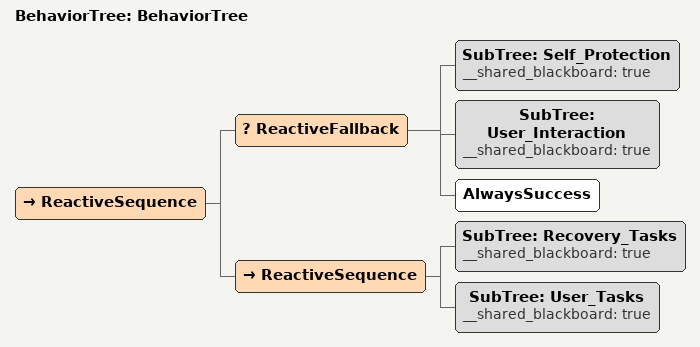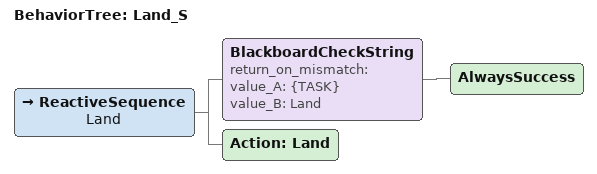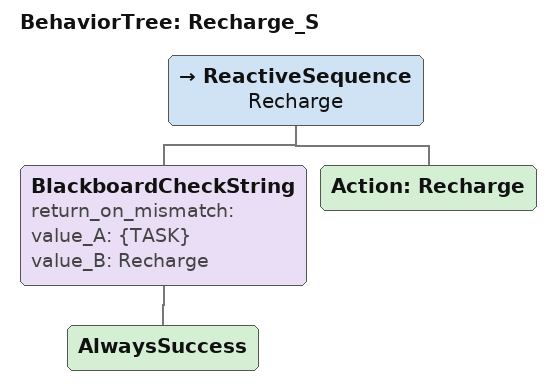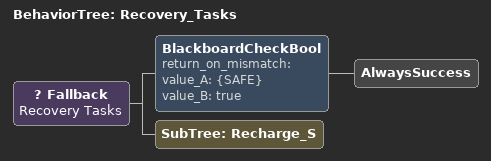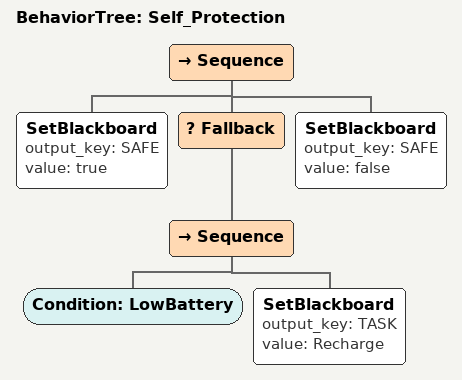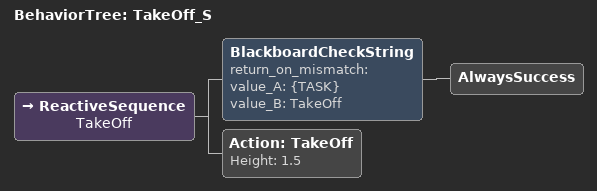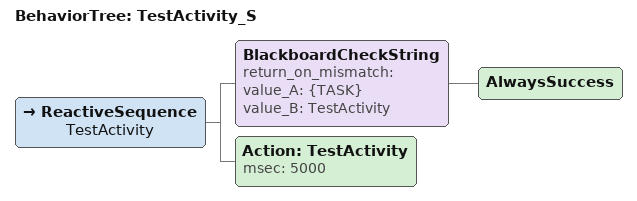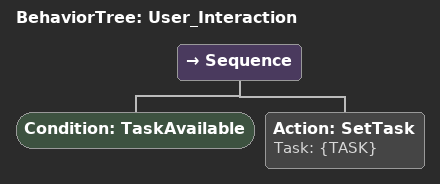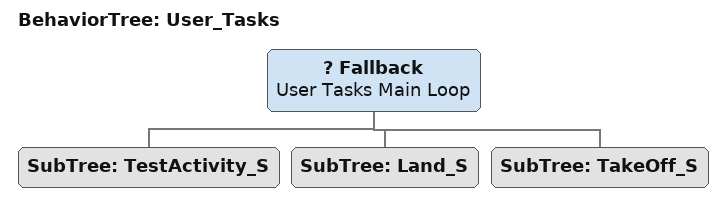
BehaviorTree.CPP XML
<?xml version="1.0"?>
<root main_tree_to_execute="BehaviorTree">
    <BehaviorTree ID="BehaviorTree">
        <ReactiveSequence>
            <ReactiveFallback>
                <SubTree ID="Self_Protection" __shared_blackboard="true"/>
                <SubTree ID="User_Interaction" __shared_blackboard="true"/>
                <AlwaysSuccess/>
            </ReactiveFallback>
            <ReactiveSequence>
                <SubTree ID="Recovery_Tasks" __shared_blackboard="true"/>
                <SubTree ID="User_Tasks" __shared_blackboard="true"/>
            </ReactiveSequence>
        </ReactiveSequence>
    </BehaviorTree>
    <BehaviorTree ID="Land_S">
        <ReactiveSequence name="Land">
            <BlackboardCheckString return_on_mismatch="" value_A="{TASK}" value_B="Land">
                <AlwaysSuccess/>
            </BlackboardCheckString>
            <Action ID="Land"/>
        </ReactiveSequence>
    </BehaviorTree>
    <BehaviorTree ID="Recharge_S">
        <ReactiveSequence name="Recharge">
            <BlackboardCheckString return_on_mismatch="" value_A="{TASK}" value_B="Recharge">
                <AlwaysSuccess/>
            </BlackboardCheckString>
            <Action ID="Recharge"/>
        </ReactiveSequence>
    </BehaviorTree>
    <BehaviorTree ID="Recovery_Tasks">
        <Fallback name="Recovery Tasks">
            <BlackboardCheckBool return_on_mismatch="" value_A="{SAFE}" value_B="true">
                <AlwaysSuccess/>
            </BlackboardCheckBool>
            <SubTree ID="Recharge_S"/>
        </Fallback>
    </BehaviorTree>
    <BehaviorTree ID="Self_Protection">
        <Sequence>
            <SetBlackboard output_key="SAFE" value="true"/>
            <Fallback>
                <Sequence>
                    <Condition ID="LowBattery"/>
                    <SetBlackboard output_key="TASK" value="Recharge"/>
                </Sequence>
            </Fallback>
            <SetBlackboard output_key="SAFE" value="false"/>
        </Sequence>
    </BehaviorTree>
    <BehaviorTree ID="TakeOff_S">
        <ReactiveSequence name="TakeOff">
            <BlackboardCheckString return_on_mismatch="" value_A="{TASK}" value_B="TakeOff">
                <AlwaysSuccess/>
            </BlackboardCheckString>
            <Action Height="1.5" ID="TakeOff"/>
        </ReactiveSequence>
    </BehaviorTree>
    <BehaviorTree ID="TestActivity_S">
        <ReactiveSequence name="TestActivity">
            <BlackboardCheckString return_on_mismatch="" value_A="{TASK}" value_B="TestActivity">
                <AlwaysSuccess/>
            </BlackboardCheckString>
            <Action ID="TestActivity" msec="5000"/>
        </ReactiveSequence>
    </BehaviorTree>
    <BehaviorTree ID="User_Interaction">
        <Sequence>
            <Condition ID="TaskAvailable"/>
            <Action ID="SetTask" Task="{TASK}"/>
        </Sequence>
    </BehaviorTree>
    <BehaviorTree ID="User_Tasks">
        <Fallback name="User Tasks Main Loop">
            <SubTree ID="TestActivity_S"/>
            <SubTree ID="Land_S"/>
            <SubTree ID="TakeOff_S"/>
        </Fallback>
    </BehaviorTree>
</root>
